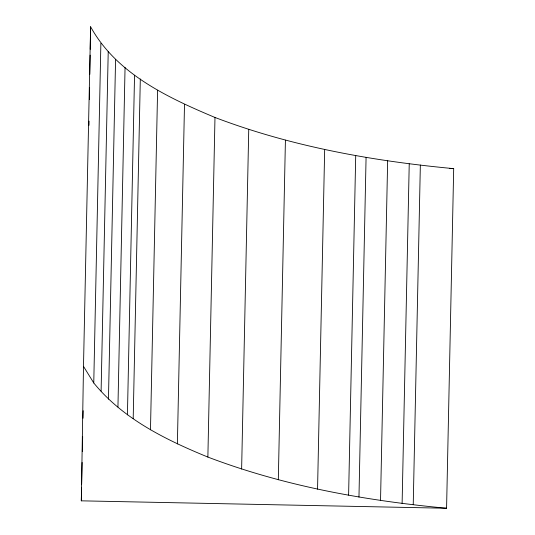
<?xml version="1.0" encoding="UTF-8"?>
<svg xmlns="http://www.w3.org/2000/svg" width="535" height="535" viewBox="0 0 535 535"><rect width="100%" height="100%" fill="white"/><g stroke="black" fill="none" stroke-linecap="round" stroke-linejoin="round"><path stroke-width="0.8" d="M81.313 500.834L83.493 366.361L90.602 26.75C116.336 73.616 167.776 97.644 214.983 117.459C291.394 146.55 372.534 161.022 453.687 168.639L446.578 508.25L81.313 500.834L81.594 487.485M89.004 125.31L89.077 121.131M89.425 99.416L89.619 87.72M89.833 74.358L90.141 55.145M90.241 49.3L90.602 26.75M81.661 484.148L82.116 462.447M82.343 451.6L82.657 436.58M83.039 418.223L83.199 410.713M446.578 508.25C365.418 500.633 284.279 486.161 207.874 457.071C165.843 439.844 122.996 418.905 93.765 382.966L100.874 43.355M101.108 391.078L108.224 51.467M108.458 399.19L115.573 59.579M117.941 407.028L125.056 67.417M127.43 414.866L134.546 75.254M133.195 418.611L140.31 78.999M150.482 429.839L157.598 90.228M177.386 443.95L184.501 104.345M207.874 457.071L214.983 117.459M241.626 469.055L248.742 129.45M278.314 479.788L285.423 140.183M317.556 489.164L324.671 149.553M348.606 495.102L355.715 155.491M358.965 497.082L366.074 157.471M380.539 500.272L387.654 160.667M402.113 503.468L409.228 163.857M413.234 504.665L420.349 165.054M449.52 168.558L453.687 168.639M83.493 366.361L93.765 382.966"/></g></svg>
